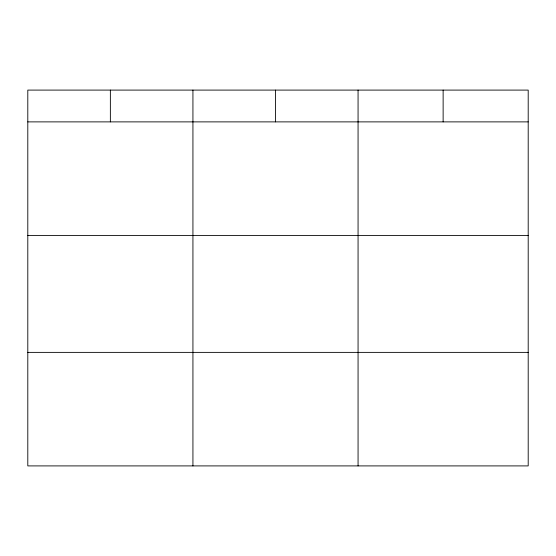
<?xml version="1.0" encoding="UTF-8"?>
<svg xmlns="http://www.w3.org/2000/svg" width="556" height="556" viewBox="0 0 556 556"><rect width="100%" height="100%" fill="white"/><g stroke="black" fill="none" stroke-linecap="round" stroke-linejoin="round"><path stroke-width="0.83" d="M528.2 235.41L528.2 90.093L27.8 90.093L27.8 465.907L528.2 465.907L528.2 235.41L27.8 235.41M27.8 121.882L528.2 121.882M27.8 352.379L528.2 352.379M443.132 90.093L443.132 121.882M358.064 90.093L358.064 465.907M275.498 90.093L275.498 121.882M192.932 90.093L192.932 465.907M110.366 90.093L110.366 121.882"/></g></svg>
